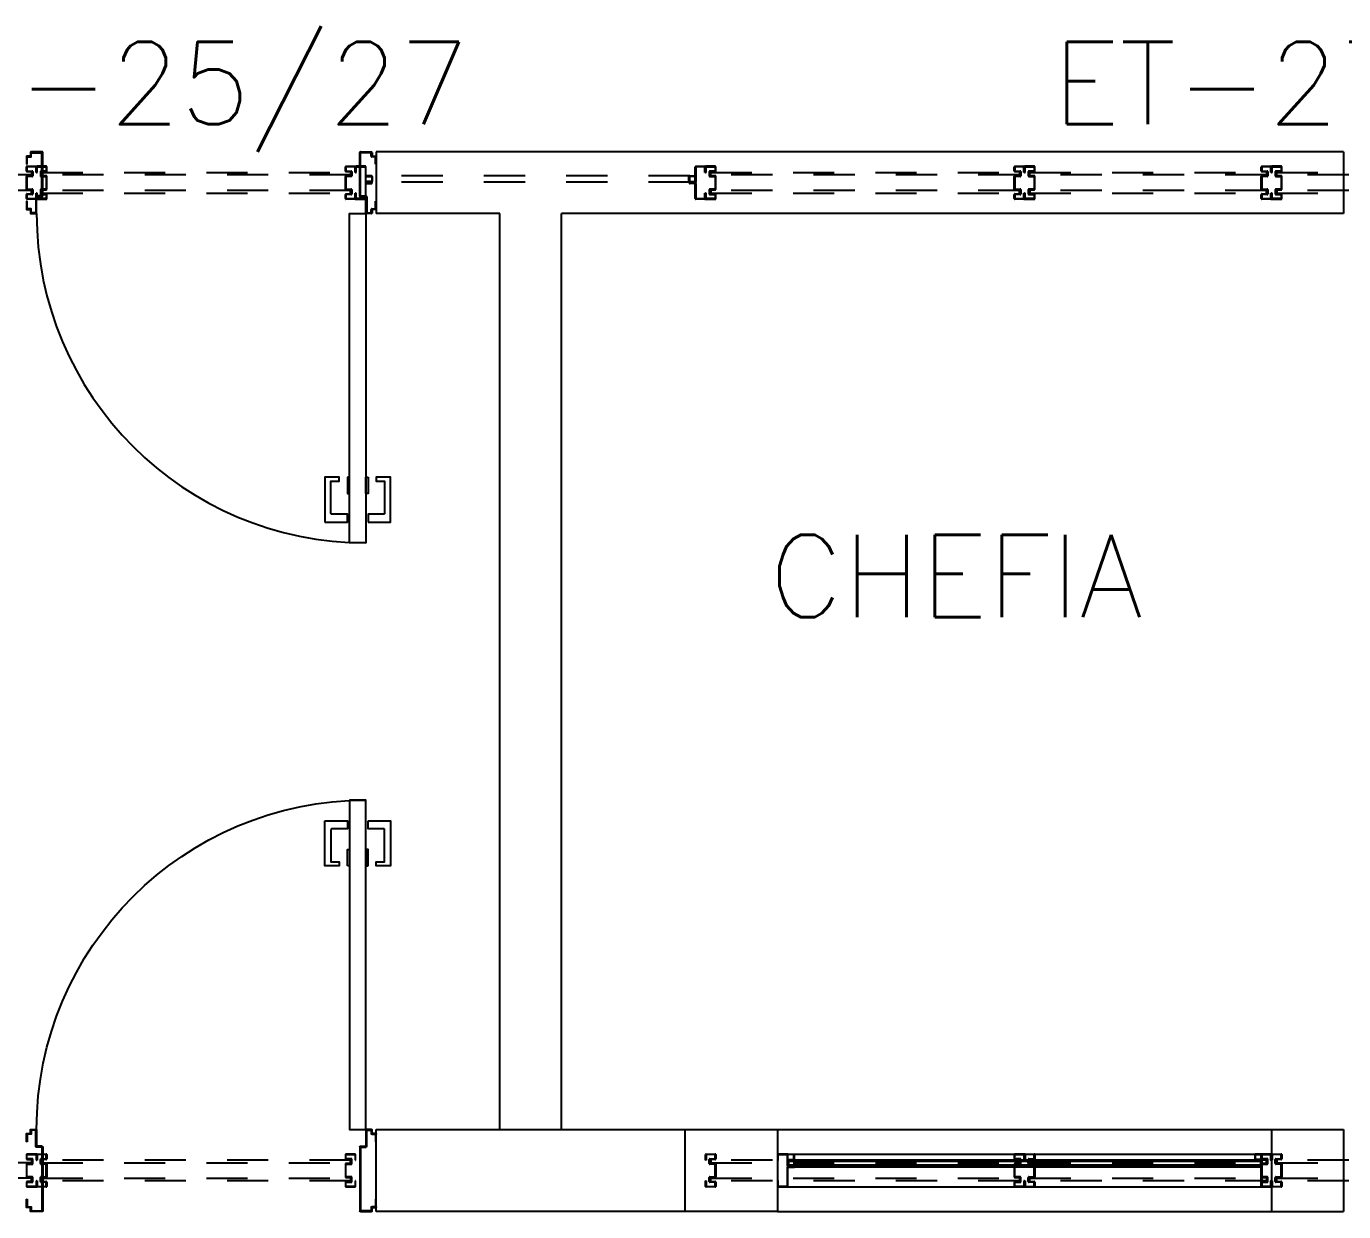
# Model space of a CAD drawing. Header units: millimetres. Extents: x 2686 to 2939, y 1294 to 1441.
# Drawn here: x 2913.071 to 2916.271, y 1356.35 to 1359.23 of the extents above; entities that cross this region are included whole.
import ezdxf

# ---------------------------------------------------------------- set-up
doc = ezdxf.new("R2010")
doc.units = ezdxf.units.MM
doc.linetypes.add('HIDDEN', pattern=[0.375, 0.25, -0.125])
for name, color, linetype in [('AR-ALV', 2, 'Continuous'), ('AR-ESQ', 1, 'Continuous'), ('AR-ESTC', 3, 'Continuous'), ('AR-PEITORIL', 1, 'Continuous'), ('AR-PORTA', 1, 'Continuous'), ('DT-ESQ-BAGUETE-C', 1, 'Continuous'), ('DT-ESQ-BAGUETE-V', 1, 'Continuous'), ('DT-ESQ-CHAPA DOBRADA-V', 1, 'Continuous'), ('DT-ESQ-MARCO-V', 1, 'Continuous'), ('DT-ESQ-PERFIL U-C', 2, 'Continuous'), ('DT-ESQ-PROJ', 1, 'HIDDEN'), ('DT-ESQ-VIDRO-C', 2, 'Continuous'), ('DT-TXTMOD', 1, 'Continuous'), ('ENDEREÇO', 2, 'Continuous'), ('maçaneta', 1, 'Continuous'), ('mov', 1, 'Continuous'), ('PM-PERFIL U-C', 2, 'Continuous'), ('pm1', 2, 'Continuous'), ('TEXTO', 2, 'Continuous')]:
    doc.layers.add(name, color=color, linetype=linetype)
doc.styles.add('S10', font='simplex.shx', dxfattribs={"height": 0.1})
doc.styles.add('UNB-100', font='simplex.shx', dxfattribs={"height": 0.2})
doc.styles.add('UNB1-100', font='simplex.shx', dxfattribs={"height": 0.2})

# ---------------------------------------------------------------- blocks, each defined once
blk = doc.blocks.new('EF142-P')
at = {"layer": 'DT-ESQ-PROJ', "ltscale": 0.1}
for points in [[(0.025, -0.1035), (0.025, -0.1135, -0.414214), (0.0235, -0.115), (0.0015, -0.115, -0.414214), (0, -0.1135), (0, -0.1), (0.0015, -0.1), (0.0015, -0.113, 0.414214), (0.002, -0.1135), (0.023, -0.1135, 0.414214), (0.0235, -0.113), (0.0235, -0.1035), (0.0105, -0.1035, -0.414214), (0.009, -0.102), (0.009, -0.092, -0.414214), (0.0105, -0.0905), (0.0235, -0.0905), (0.0235, -0.0595), (0.0105, -0.0595, -0.414214), (0.009, -0.058), (0.009, -0.048, -0.414214), (0.0105, -0.0465), (0.0235, -0.0465), (0.0235, -0.037, 0.414214), (0.023, -0.0365), (0.002, -0.0365, 0.414214), (0.0015, -0.037), (0.0015, -0.05), (0, -0.05), (0, -0.0365, -0.414214), (0.0015, -0.035), (0.0235, -0.035, -0.414214), (0.025, -0.0365), (0.025, -0.0465, -0.414214), (0.0235, -0.048), (0.0105, -0.048), (0.0105, -0.058), (0.0235, -0.058), (0.0235, -0.058, -0.414214), (0.025, -0.0595), (0.025, -0.0905, -0.414214), (0.0235, -0.092), (0.0235, -0.092), (0.0105, -0.092), (0.0105, -0.102), (0.0235, -0.102, -0.414214)], [(0.75, -0.1035), (0.75, -0.1135, 0.414214), (0.7515, -0.115), (0.7735, -0.115, 0.414214), (0.775, -0.1135), (0.775, -0.1), (0.7735, -0.1), (0.7735, -0.113, -0.414214), (0.773, -0.1135), (0.752, -0.1135, -0.414214), (0.7515, -0.113), (0.7515, -0.1035), (0.7645, -0.1035, 0.414214), (0.766, -0.102), (0.766, -0.092, 0.414214), (0.7645, -0.0905), (0.7515, -0.0905), (0.7515, -0.0595), (0.7645, -0.0595, 0.414214), (0.766, -0.058), (0.766, -0.048, 0.414214), (0.7645, -0.0465), (0.7515, -0.0465), (0.7515, -0.037, -0.414214), (0.752, -0.0365), (0.773, -0.0365, -0.414214), (0.7735, -0.037), (0.7735, -0.05), (0.775, -0.05), (0.775, -0.0365, 0.414214), (0.7735, -0.035), (0.7515, -0.035, 0.414214), (0.75, -0.0365), (0.75, -0.0465, 0.414214), (0.7515, -0.048), (0.7645, -0.048), (0.7645, -0.058), (0.7515, -0.058), (0.7515, -0.058, 0.414214), (0.75, -0.0595), (0.75, -0.0905, 0.414214), (0.7515, -0.092), (0.7515, -0.092), (0.7645, -0.092), (0.7645, -0.102), (0.7515, -0.102, 0.414214)], [(0.8, -0.1035), (0.8, -0.1135, -0.414214), (0.7985, -0.115), (0.7765, -0.115, -0.414214), (0.775, -0.1135), (0.775, -0.1), (0.7765, -0.1), (0.7765, -0.113, 0.414214), (0.777, -0.1135), (0.798, -0.1135, 0.414214), (0.7985, -0.113), (0.7985, -0.1035), (0.7855, -0.1035, -0.414214), (0.784, -0.102), (0.784, -0.092, -0.414214), (0.7855, -0.0905), (0.7985, -0.0905), (0.7985, -0.0595), (0.7855, -0.0595, -0.414214), (0.784, -0.058), (0.784, -0.048, -0.414214), (0.7855, -0.0465), (0.7985, -0.0465), (0.7985, -0.037, 0.414214), (0.798, -0.0365), (0.777, -0.0365, 0.414214), (0.7765, -0.037), (0.7765, -0.05), (0.775, -0.05), (0.775, -0.0365, -0.414214), (0.7765, -0.035), (0.7985, -0.035, -0.414214), (0.8, -0.0365), (0.8, -0.0465, -0.414214), (0.7985, -0.048), (0.7855, -0.048), (0.7855, -0.058), (0.7985, -0.058), (0.7985, -0.058, -0.414214), (0.8, -0.0595), (0.8, -0.0905, -0.414214), (0.7985, -0.092), (0.7985, -0.092), (0.7855, -0.092), (0.7855, -0.102), (0.7985, -0.102, -0.414214)], [(1.35, -0.1035), (1.35, -0.1135, 0.414214), (1.3515, -0.115), (1.3735, -0.115, 0.414214), (1.375, -0.1135), (1.375, -0.1), (1.3735, -0.1), (1.3735, -0.113, -0.414214), (1.373, -0.1135), (1.352, -0.1135, -0.414214), (1.3515, -0.113), (1.3515, -0.1035), (1.3645, -0.1035, 0.414214), (1.366, -0.102), (1.366, -0.092, 0.414214), (1.3645, -0.0905), (1.3515, -0.0905), (1.3515, -0.0595), (1.3645, -0.0595, 0.414214), (1.366, -0.058), (1.366, -0.048, 0.414214), (1.3645, -0.0465), (1.3515, -0.0465), (1.3515, -0.037, -0.414214), (1.352, -0.0365), (1.373, -0.0365, -0.414214), (1.3735, -0.037), (1.3735, -0.05), (1.375, -0.05), (1.375, -0.0365, 0.414214), (1.3735, -0.035), (1.3515, -0.035, 0.414214), (1.35, -0.0365), (1.35, -0.0465, 0.414214), (1.3515, -0.048), (1.3645, -0.048), (1.3645, -0.058), (1.3515, -0.058), (1.3515, -0.058, 0.414214), (1.35, -0.0595), (1.35, -0.0905, 0.414214), (1.3515, -0.092), (1.3515, -0.092), (1.3645, -0.092), (1.3645, -0.102), (1.3515, -0.102, 0.414214)], [(1.4, -0.1035), (1.4, -0.1135, -0.414214), (1.3985, -0.115), (1.3765, -0.115, -0.414214), (1.375, -0.1135), (1.375, -0.1), (1.3765, -0.1), (1.3765, -0.113, 0.414214), (1.377, -0.1135), (1.398, -0.1135, 0.414214), (1.3985, -0.113), (1.3985, -0.1035), (1.3855, -0.1035, -0.414214), (1.384, -0.102), (1.384, -0.092, -0.414214), (1.3855, -0.0905), (1.3985, -0.0905), (1.3985, -0.0595), (1.3855, -0.0595, -0.414214), (1.384, -0.058), (1.384, -0.048, -0.414214), (1.3855, -0.0465), (1.3985, -0.0465), (1.3985, -0.037, 0.414214), (1.398, -0.0365), (1.377, -0.0365, 0.414214), (1.3765, -0.037), (1.3765, -0.05), (1.375, -0.05), (1.375, -0.0365, -0.414214), (1.3765, -0.035), (1.3985, -0.035, -0.414214), (1.4, -0.0365), (1.4, -0.0465, -0.414214), (1.3985, -0.048), (1.3855, -0.048), (1.3855, -0.058), (1.3985, -0.058), (1.3985, -0.058, -0.414214), (1.4, -0.0595), (1.4, -0.0905, -0.414214), (1.3985, -0.092), (1.3985, -0.092), (1.3855, -0.092), (1.3855, -0.102), (1.3985, -0.102, -0.414214)], [(3.75, -0.1035), (3.75, -0.1135, 0.414214), (3.7515, -0.115), (3.7735, -0.115, 0.414214), (3.775, -0.1135), (3.775, -0.1), (3.7735, -0.1), (3.7735, -0.113, -0.414214), (3.773, -0.1135), (3.752, -0.1135, -0.414214), (3.7515, -0.113), (3.7515, -0.1035), (3.7645, -0.1035, 0.414214), (3.766, -0.102), (3.766, -0.092, 0.414214), (3.7645, -0.0905), (3.7515, -0.0905), (3.7515, -0.0595), (3.7645, -0.0595, 0.414214), (3.766, -0.058), (3.766, -0.048, 0.414214), (3.7645, -0.0465), (3.7515, -0.0465), (3.7515, -0.037, -0.414214), (3.752, -0.0365), (3.773, -0.0365, -0.414214), (3.7735, -0.037), (3.7735, -0.05), (3.775, -0.05), (3.775, -0.0365, 0.414214), (3.7735, -0.035), (3.7515, -0.035, 0.414214), (3.75, -0.0365), (3.75, -0.0465, 0.414214), (3.7515, -0.048), (3.7645, -0.048), (3.7645, -0.058), (3.7515, -0.058), (3.7515, -0.058, 0.414214), (3.75, -0.0595), (3.75, -0.0905, 0.414214), (3.7515, -0.092), (3.7515, -0.092), (3.7645, -0.092), (3.7645, -0.102), (3.7515, -0.102, 0.414214)], [(3.8, -0.1035), (3.8, -0.1135, -0.414214), (3.7985, -0.115), (3.7765, -0.115, -0.414214), (3.775, -0.1135), (3.775, -0.1), (3.7765, -0.1), (3.7765, -0.113, 0.414214), (3.777, -0.1135), (3.798, -0.1135, 0.414214), (3.7985, -0.113), (3.7985, -0.1035), (3.7855, -0.1035, -0.414214), (3.784, -0.102), (3.784, -0.092, -0.414214), (3.7855, -0.0905), (3.7985, -0.0905), (3.7985, -0.0595), (3.7855, -0.0595, -0.414214), (3.784, -0.058), (3.784, -0.048, -0.414214), (3.7855, -0.0465), (3.7985, -0.0465), (3.7985, -0.037, 0.414214), (3.798, -0.0365), (3.777, -0.0365, 0.414214), (3.7765, -0.037), (3.7765, -0.05), (3.775, -0.05), (3.775, -0.0365, -0.414214), (3.7765, -0.035), (3.7985, -0.035, -0.414214), (3.8, -0.0365), (3.8, -0.0465, -0.414214), (3.7985, -0.048), (3.7855, -0.048), (3.7855, -0.058), (3.7985, -0.058), (3.7985, -0.058, -0.414214), (3.8, -0.0595), (3.8, -0.0905, -0.414214), (3.7985, -0.092), (3.7985, -0.092), (3.7855, -0.092), (3.7855, -0.102), (3.7985, -0.102, -0.414214)], [(4.35, -0.1035), (4.35, -0.1135, 0.414214), (4.3515, -0.115), (4.3735, -0.115, 0.414214), (4.375, -0.1135), (4.375, -0.1), (4.3735, -0.1), (4.3735, -0.113, -0.414214), (4.373, -0.1135), (4.352, -0.1135, -0.414214), (4.3515, -0.113), (4.3515, -0.1035), (4.3645, -0.1035, 0.414214), (4.366, -0.102), (4.366, -0.092, 0.414214), (4.3645, -0.0905), (4.3515, -0.0905), (4.3515, -0.0595), (4.3645, -0.0595, 0.414214), (4.366, -0.058), (4.366, -0.048, 0.414214), (4.3645, -0.0465), (4.3515, -0.0465), (4.3515, -0.037, -0.414214), (4.352, -0.0365), (4.373, -0.0365, -0.414214), (4.3735, -0.037), (4.3735, -0.05), (4.375, -0.05), (4.375, -0.0365, 0.414214), (4.3735, -0.035), (4.3515, -0.035, 0.414214), (4.35, -0.0365), (4.35, -0.0465, 0.414214), (4.3515, -0.048), (4.3645, -0.048), (4.3645, -0.058), (4.3515, -0.058), (4.3515, -0.058, 0.414214), (4.35, -0.0595), (4.35, -0.0905, 0.414214), (4.3515, -0.092), (4.3515, -0.092), (4.3645, -0.092), (4.3645, -0.102), (4.3515, -0.102, 0.414214)], [(4.4, -0.1035), (4.4, -0.1135, -0.414214), (4.3985, -0.115), (4.3765, -0.115, -0.414214), (4.375, -0.1135), (4.375, -0.1), (4.3765, -0.1), (4.3765, -0.113, 0.414214), (4.377, -0.1135), (4.398, -0.1135, 0.414214), (4.3985, -0.113), (4.3985, -0.1035), (4.3855, -0.1035, -0.414214), (4.384, -0.102), (4.384, -0.092, -0.414214), (4.3855, -0.0905), (4.3985, -0.0905), (4.3985, -0.0595), (4.3855, -0.0595, -0.414214), (4.384, -0.058), (4.384, -0.048, -0.414214), (4.3855, -0.0465), (4.3985, -0.0465), (4.3985, -0.037, 0.414214), (4.398, -0.0365), (4.377, -0.0365, 0.414214), (4.3765, -0.037), (4.3765, -0.05), (4.375, -0.05), (4.375, -0.0365, -0.414214), (4.3765, -0.035), (4.3985, -0.035, -0.414214), (4.4, -0.0365), (4.4, -0.0465, -0.414214), (4.3985, -0.048), (4.3855, -0.048), (4.3855, -0.058), (4.3985, -0.058), (4.3985, -0.058, -0.414214), (4.4, -0.0595), (4.4, -0.0905, -0.414214), (4.3985, -0.092), (4.3985, -0.092), (4.3855, -0.092), (4.3855, -0.102), (4.3985, -0.102, -0.414214)], [(5.125, -0.1035), (5.125, -0.1135, 0.414214), (5.1265, -0.115), (5.1485, -0.115, 0.414214), (5.15, -0.1135), (5.15, -0.1), (5.1485, -0.1), (5.1485, -0.113, -0.414214), (5.148, -0.1135), (5.127, -0.1135, -0.414214), (5.1265, -0.113), (5.1265, -0.1035), (5.1395, -0.1035, 0.414214), (5.141, -0.102), (5.141, -0.092, 0.414214), (5.1395, -0.0905), (5.1265, -0.0905), (5.1265, -0.0595), (5.1395, -0.0595, 0.414214), (5.141, -0.058), (5.141, -0.048, 0.414214), (5.1395, -0.0465), (5.1265, -0.0465), (5.1265, -0.037, -0.414214), (5.127, -0.0365), (5.148, -0.0365, -0.414214), (5.1485, -0.037), (5.1485, -0.05), (5.15, -0.05), (5.15, -0.0365, 0.414214), (5.1485, -0.035), (5.1265, -0.035, 0.414214), (5.125, -0.0365), (5.125, -0.0465, 0.414214), (5.1265, -0.048), (5.1395, -0.048), (5.1395, -0.058), (5.1265, -0.058), (5.1265, -0.058, 0.414214), (5.125, -0.0595), (5.125, -0.0905, 0.414214), (5.1265, -0.092), (5.1265, -0.092), (5.1395, -0.092), (5.1395, -0.102), (5.1265, -0.102, 0.414214)]]:
    blk.add_lwpolyline(points, format="xyb", close=True, dxfattribs=at)
for points in [[(0.7625, -0.056), (0.7625, -0.05), (0.0125, -0.05), (0.0125, -0.056)], [(1.3625, -0.056), (1.3625, -0.05), (0.7875, -0.05), (0.7875, -0.056)], [(1.9625, -0.056), (1.9625, -0.05), (1.3875, -0.05), (1.3875, -0.056)], [(3.7625, -0.056), (3.7625, -0.05), (3.1875, -0.05), (3.1875, -0.056)], [(4.3625, -0.056), (4.3625, -0.05), (3.7875, -0.05), (3.7875, -0.056)], [(5.1375, -0.056), (5.1375, -0.05), (4.3875, -0.05), (4.3875, -0.056)], [(0.7625, -0.094), (0.7625, -0.1), (0.0125, -0.1), (0.0125, -0.094)], [(1.3625, -0.094), (1.3625, -0.1), (0.7875, -0.1), (0.7875, -0.094)], [(1.9625, -0.094), (1.9625, -0.1), (1.3875, -0.1), (1.3875, -0.094)], [(3.7625, -0.094), (3.7625, -0.1), (3.1875, -0.1), (3.1875, -0.094)], [(4.3625, -0.094), (4.3625, -0.1), (3.7875, -0.1), (3.7875, -0.094)], [(5.1375, -0.094), (5.1375, -0.1), (4.3875, -0.1), (4.3875, -0.094)]]:
    blk.add_lwpolyline(points, close=True, dxfattribs=at)
blk = doc.blocks.new('EF141-P')
at = {"layer": 'DT-ESQ-PROJ', "ltscale": 0.1}
for points in [[(0.025, -0.1035), (0.025, -0.1135, -0.414214), (0.0235, -0.115), (0.0015, -0.115, -0.414214), (0, -0.1135), (0, -0.1), (0.0015, -0.1), (0.0015, -0.113, 0.414214), (0.002, -0.1135), (0.023, -0.1135, 0.414214), (0.0235, -0.113), (0.0235, -0.1035), (0.0105, -0.1035, -0.414214), (0.009, -0.102), (0.009, -0.092, -0.414214), (0.0105, -0.0905), (0.0235, -0.0905), (0.0235, -0.0595), (0.0105, -0.0595, -0.414214), (0.009, -0.058), (0.009, -0.048, -0.414214), (0.0105, -0.0465), (0.0235, -0.0465), (0.0235, -0.037, 0.414214), (0.023, -0.0365), (0.002, -0.0365, 0.414214), (0.0015, -0.037), (0.0015, -0.05), (0, -0.05), (0, -0.0365, -0.414214), (0.0015, -0.035), (0.0235, -0.035, -0.414214), (0.025, -0.0365), (0.025, -0.0465, -0.414214), (0.0235, -0.048), (0.0105, -0.048), (0.0105, -0.058), (0.0235, -0.058), (0.0235, -0.058, -0.414214), (0.025, -0.0595), (0.025, -0.0905, -0.414214), (0.0235, -0.092), (0.0235, -0.092), (0.0105, -0.092), (0.0105, -0.102), (0.0235, -0.102, -0.414214)], [(0.75, -0.1035), (0.75, -0.1135, 0.414214), (0.7515, -0.115), (0.7735, -0.115, 0.414214), (0.775, -0.1135), (0.775, -0.1), (0.7735, -0.1), (0.7735, -0.113, -0.414214), (0.773, -0.1135), (0.752, -0.1135, -0.414214), (0.7515, -0.113), (0.7515, -0.1035), (0.7645, -0.1035, 0.414214), (0.766, -0.102), (0.766, -0.092, 0.414214), (0.7645, -0.0905), (0.7515, -0.0905), (0.7515, -0.0595), (0.7645, -0.0595, 0.414214), (0.766, -0.058), (0.766, -0.048, 0.414214), (0.7645, -0.0465), (0.7515, -0.0465), (0.7515, -0.037, -0.414214), (0.752, -0.0365), (0.773, -0.0365, -0.414214), (0.7735, -0.037), (0.7735, -0.05), (0.775, -0.05), (0.775, -0.0365, 0.414214), (0.7735, -0.035), (0.7515, -0.035, 0.414214), (0.75, -0.0365), (0.75, -0.0465, 0.414214), (0.7515, -0.048), (0.7645, -0.048), (0.7645, -0.058), (0.7515, -0.058), (0.7515, -0.058, 0.414214), (0.75, -0.0595), (0.75, -0.0905, 0.414214), (0.7515, -0.092), (0.7515, -0.092), (0.7645, -0.092), (0.7645, -0.102), (0.7515, -0.102, 0.414214)], [(0.8, -0.1035), (0.8, -0.1135, -0.414214), (0.7985, -0.115), (0.7765, -0.115, -0.414214), (0.775, -0.1135), (0.775, -0.1), (0.7765, -0.1), (0.7765, -0.113, 0.414214), (0.777, -0.1135), (0.798, -0.1135, 0.414214), (0.7985, -0.113), (0.7985, -0.1035), (0.7855, -0.1035, -0.414214), (0.784, -0.102), (0.784, -0.092, -0.414214), (0.7855, -0.0905), (0.7985, -0.0905), (0.7985, -0.0595), (0.7855, -0.0595, -0.414214), (0.784, -0.058), (0.784, -0.048, -0.414214), (0.7855, -0.0465), (0.7985, -0.0465), (0.7985, -0.037, 0.414214), (0.798, -0.0365), (0.777, -0.0365, 0.414214), (0.7765, -0.037), (0.7765, -0.05), (0.775, -0.05), (0.775, -0.0365, -0.414214), (0.7765, -0.035), (0.7985, -0.035, -0.414214), (0.8, -0.0365), (0.8, -0.0465, -0.414214), (0.7985, -0.048), (0.7855, -0.048), (0.7855, -0.058), (0.7985, -0.058), (0.7985, -0.058, -0.414214), (0.8, -0.0595), (0.8, -0.0905, -0.414214), (0.7985, -0.092), (0.7985, -0.092), (0.7855, -0.092), (0.7855, -0.102), (0.7985, -0.102, -0.414214)], [(1.35, -0.1035), (1.35, -0.1135, 0.414214), (1.3515, -0.115), (1.3735, -0.115, 0.414214), (1.375, -0.1135), (1.375, -0.1), (1.3735, -0.1), (1.3735, -0.113, -0.414214), (1.373, -0.1135), (1.352, -0.1135, -0.414214), (1.3515, -0.113), (1.3515, -0.1035), (1.3645, -0.1035, 0.414214), (1.366, -0.102), (1.366, -0.092, 0.414214), (1.3645, -0.0905), (1.3515, -0.0905), (1.3515, -0.0595), (1.3645, -0.0595, 0.414214), (1.366, -0.058), (1.366, -0.048, 0.414214), (1.3645, -0.0465), (1.3515, -0.0465), (1.3515, -0.037, -0.414214), (1.352, -0.0365), (1.373, -0.0365, -0.414214), (1.3735, -0.037), (1.3735, -0.05), (1.375, -0.05), (1.375, -0.0365, 0.414214), (1.3735, -0.035), (1.3515, -0.035, 0.414214), (1.35, -0.0365), (1.35, -0.0465, 0.414214), (1.3515, -0.048), (1.3645, -0.048), (1.3645, -0.058), (1.3515, -0.058), (1.3515, -0.058, 0.414214), (1.35, -0.0595), (1.35, -0.0905, 0.414214), (1.3515, -0.092), (1.3515, -0.092), (1.3645, -0.092), (1.3645, -0.102), (1.3515, -0.102, 0.414214)], [(1.4, -0.1035), (1.4, -0.1135, -0.414214), (1.3985, -0.115), (1.3765, -0.115, -0.414214), (1.375, -0.1135), (1.375, -0.1), (1.3765, -0.1), (1.3765, -0.113, 0.414214), (1.377, -0.1135), (1.398, -0.1135, 0.414214), (1.3985, -0.113), (1.3985, -0.1035), (1.3855, -0.1035, -0.414214), (1.384, -0.102), (1.384, -0.092, -0.414214), (1.3855, -0.0905), (1.3985, -0.0905), (1.3985, -0.0595), (1.3855, -0.0595, -0.414214), (1.384, -0.058), (1.384, -0.048, -0.414214), (1.3855, -0.0465), (1.3985, -0.0465), (1.3985, -0.037, 0.414214), (1.398, -0.0365), (1.377, -0.0365, 0.414214), (1.3765, -0.037), (1.3765, -0.05), (1.375, -0.05), (1.375, -0.0365, -0.414214), (1.3765, -0.035), (1.3985, -0.035, -0.414214), (1.4, -0.0365), (1.4, -0.0465, -0.414214), (1.3985, -0.048), (1.3855, -0.048), (1.3855, -0.058), (1.3985, -0.058), (1.3985, -0.058, -0.414214), (1.4, -0.0595), (1.4, -0.0905, -0.414214), (1.3985, -0.092), (1.3985, -0.092), (1.3855, -0.092), (1.3855, -0.102), (1.3985, -0.102, -0.414214)], [(1.95, -0.1035), (1.95, -0.1135, 0.414214), (1.9515, -0.115), (1.9735, -0.115, 0.414214), (1.975, -0.1135), (1.975, -0.1), (1.9735, -0.1), (1.9735, -0.113, -0.414214), (1.973, -0.1135), (1.952, -0.1135, -0.414214), (1.9515, -0.113), (1.9515, -0.1035), (1.9645, -0.1035, 0.414214), (1.966, -0.102), (1.966, -0.092, 0.414214), (1.9645, -0.0905), (1.9515, -0.0905), (1.9515, -0.0595), (1.9645, -0.0595, 0.414214), (1.966, -0.058), (1.966, -0.048, 0.414214), (1.9645, -0.0465), (1.9515, -0.0465), (1.9515, -0.037, -0.414214), (1.952, -0.0365), (1.973, -0.0365, -0.414214), (1.9735, -0.037), (1.9735, -0.05), (1.975, -0.05), (1.975, -0.0365, 0.414214), (1.9735, -0.035), (1.9515, -0.035, 0.414214), (1.95, -0.0365), (1.95, -0.0465, 0.414214), (1.9515, -0.048), (1.9645, -0.048), (1.9645, -0.058), (1.9515, -0.058), (1.9515, -0.058, 0.414214), (1.95, -0.0595), (1.95, -0.0905, 0.414214), (1.9515, -0.092), (1.9515, -0.092), (1.9645, -0.092), (1.9645, -0.102), (1.9515, -0.102, 0.414214)], [(2, -0.1035), (2, -0.1135, -0.414214), (1.9985, -0.115), (1.9765, -0.115, -0.414214), (1.975, -0.1135), (1.975, -0.1), (1.9765, -0.1), (1.9765, -0.113, 0.414214), (1.977, -0.1135), (1.998, -0.1135, 0.414214), (1.9985, -0.113), (1.9985, -0.1035), (1.9855, -0.1035, -0.414214), (1.984, -0.102), (1.984, -0.092, -0.414214), (1.9855, -0.0905), (1.9985, -0.0905), (1.9985, -0.0595), (1.9855, -0.0595, -0.414214), (1.984, -0.058), (1.984, -0.048, -0.414214), (1.9855, -0.0465), (1.9985, -0.0465), (1.9985, -0.037, 0.414214), (1.998, -0.0365), (1.977, -0.0365, 0.414214), (1.9765, -0.037), (1.9765, -0.05), (1.975, -0.05), (1.975, -0.0365, -0.414214), (1.9765, -0.035), (1.9985, -0.035, -0.414214), (2, -0.0365), (2, -0.0465, -0.414214), (1.9985, -0.048), (1.9855, -0.048), (1.9855, -0.058), (1.9985, -0.058), (1.9985, -0.058, -0.414214), (2, -0.0595), (2, -0.0905, -0.414214), (1.9985, -0.092), (1.9985, -0.092), (1.9855, -0.092), (1.9855, -0.102), (1.9985, -0.102, -0.414214)], [(2.55, -0.1035), (2.55, -0.1135, 0.414214), (2.5515, -0.115), (2.5735, -0.115, 0.414214), (2.575, -0.1135), (2.575, -0.1), (2.5735, -0.1), (2.5735, -0.113, -0.414214), (2.573, -0.1135), (2.552, -0.1135, -0.414214), (2.5515, -0.113), (2.5515, -0.1035), (2.5645, -0.1035, 0.414214), (2.566, -0.102), (2.566, -0.092, 0.414214), (2.5645, -0.0905), (2.5515, -0.0905), (2.5515, -0.0595), (2.5645, -0.0595, 0.414214), (2.566, -0.058), (2.566, -0.048, 0.414214), (2.5645, -0.0465), (2.5515, -0.0465), (2.5515, -0.037, -0.414214), (2.552, -0.0365), (2.573, -0.0365, -0.414214), (2.5735, -0.037), (2.5735, -0.05), (2.575, -0.05), (2.575, -0.0365, 0.414214), (2.5735, -0.035), (2.5515, -0.035, 0.414214), (2.55, -0.0365), (2.55, -0.0465, 0.414214), (2.5515, -0.048), (2.5645, -0.048), (2.5645, -0.058), (2.5515, -0.058), (2.5515, -0.058, 0.414214), (2.55, -0.0595), (2.55, -0.0905, 0.414214), (2.5515, -0.092), (2.5515, -0.092), (2.5645, -0.092), (2.5645, -0.102), (2.5515, -0.102, 0.414214)], [(2.6, -0.1035), (2.6, -0.1135, -0.414214), (2.5985, -0.115), (2.5765, -0.115, -0.414214), (2.575, -0.1135), (2.575, -0.1), (2.5765, -0.1), (2.5765, -0.113, 0.414214), (2.577, -0.1135), (2.598, -0.1135, 0.414214), (2.5985, -0.113), (2.5985, -0.1035), (2.5855, -0.1035, -0.414214), (2.584, -0.102), (2.584, -0.092, -0.414214), (2.5855, -0.0905), (2.5985, -0.0905), (2.5985, -0.0595), (2.5855, -0.0595, -0.414214), (2.584, -0.058), (2.584, -0.048, -0.414214), (2.5855, -0.0465), (2.5985, -0.0465), (2.5985, -0.037, 0.414214), (2.598, -0.0365), (2.577, -0.0365, 0.414214), (2.5765, -0.037), (2.5765, -0.05), (2.575, -0.05), (2.575, -0.0365, -0.414214), (2.5765, -0.035), (2.5985, -0.035, -0.414214), (2.6, -0.0365), (2.6, -0.0465, -0.414214), (2.5985, -0.048), (2.5855, -0.048), (2.5855, -0.058), (2.5985, -0.058), (2.5985, -0.058, -0.414214), (2.6, -0.0595), (2.6, -0.0905, -0.414214), (2.5985, -0.092), (2.5985, -0.092), (2.5855, -0.092), (2.5855, -0.102), (2.5985, -0.102, -0.414214)], [(3.15, -0.1035), (3.15, -0.1135, 0.414214), (3.1515, -0.115), (3.1735, -0.115, 0.414214), (3.175, -0.1135), (3.175, -0.1), (3.1735, -0.1), (3.1735, -0.113, -0.414214), (3.173, -0.1135), (3.152, -0.1135, -0.414214), (3.1515, -0.113), (3.1515, -0.1035), (3.1645, -0.1035, 0.414214), (3.166, -0.102), (3.166, -0.092, 0.414214), (3.1645, -0.0905), (3.1515, -0.0905), (3.1515, -0.0595), (3.1645, -0.0595, 0.414214), (3.166, -0.058), (3.166, -0.048, 0.414214), (3.1645, -0.0465), (3.1515, -0.0465), (3.1515, -0.037, -0.414214), (3.152, -0.0365), (3.173, -0.0365, -0.414214), (3.1735, -0.037), (3.1735, -0.05), (3.175, -0.05), (3.175, -0.0365, 0.414214), (3.1735, -0.035), (3.1515, -0.035, 0.414214), (3.15, -0.0365), (3.15, -0.0465, 0.414214), (3.1515, -0.048), (3.1645, -0.048), (3.1645, -0.058), (3.1515, -0.058), (3.1515, -0.058, 0.414214), (3.15, -0.0595), (3.15, -0.0905, 0.414214), (3.1515, -0.092), (3.1515, -0.092), (3.1645, -0.092), (3.1645, -0.102), (3.1515, -0.102, 0.414214)]]:
    blk.add_lwpolyline(points, format="xyb", close=True, dxfattribs=at)
for points in [[(0.7625, -0.056), (0.7625, -0.05), (0.0125, -0.05), (0.0125, -0.056)], [(1.3625, -0.056), (1.3625, -0.05), (0.7875, -0.05), (0.7875, -0.056)], [(1.9625, -0.056), (1.9625, -0.05), (1.3875, -0.05), (1.3875, -0.056)], [(2.5625, -0.056), (2.5625, -0.05), (1.9875, -0.05), (1.9875, -0.056)], [(3.1625, -0.056), (3.1625, -0.05), (2.5875, -0.05), (2.5875, -0.056)], [(0.7625, -0.094), (0.7625, -0.1), (0.0125, -0.1), (0.0125, -0.094)], [(1.3625, -0.094), (1.3625, -0.1), (0.7875, -0.1), (0.7875, -0.094)], [(1.9625, -0.094), (1.9625, -0.1), (1.3875, -0.1), (1.3875, -0.094)], [(2.5625, -0.094), (2.5625, -0.1), (1.9875, -0.1), (1.9875, -0.094)], [(3.1625, -0.094), (3.1625, -0.1), (2.5875, -0.1), (2.5875, -0.094)]]:
    blk.add_lwpolyline(points, close=True, dxfattribs=at)
at = {"layer": 'DT-TXTMOD', "ltscale": 0.1, "style": 'S10', "flags": 3}
for tag, p in [('M19A', (0.0235, -0.255)), ('M21A', (0.827, -0.255)), ('M23A', (1.6306, -0.255)), ('M26A', (2.4341, -0.255))]:
    blk.add_attdef(tag, p, '', height=0.1, dxfattribs=at)
blk = doc.blocks.new('EF02A-P')
at = {"layer": 'DT-ESQ-PROJ', "ltscale": 0.1}
for p, q in [((0.0385, 0.0735), (0.8115, 0.0735)), ((0.0385, 0.0585), (0.8115, 0.0585))]:
    blk.add_line(p, q, dxfattribs=at)
for points in [[(0.025, 0.0984), (0.025, 0.0765), (0.0385, 0.0765, -1), (0.0385, 0.0735), (0.025, 0.0735), (0.025, 0.0365, -0.414214), (0.0235, 0.035), (0.0015, 0.035, -0.414214), (0, 0.0365), (0, 0.05), (0.0015, 0.05), (0.0015, 0.0365), (0.0235, 0.0365), (0.0235, 0.0735, -0.414214), (0.025, 0.075, -0.414214), (0.0235, 0.0765), (0.0235, 0.0984), (0.0235, 0.1135), (0.0015, 0.1135), (0.0015, 0.1), (0, 0.1), (0, 0.1135, -0.414214), (0.0015, 0.115), (0.0235, 0.115, -0.414214), (0.025, 0.1135)], [(0.825, 0.0984), (0.825, 0.0765), (0.8115, 0.0765, 1), (0.8115, 0.0735), (0.825, 0.0735), (0.825, 0.0365, 0.414214), (0.8265, 0.035), (0.8485, 0.035, 0.414214), (0.85, 0.0365), (0.85, 0.05), (0.8485, 0.05), (0.8485, 0.0365), (0.8265, 0.0365), (0.8265, 0.0735, 0.414214), (0.825, 0.075, 0.414214), (0.8265, 0.0765), (0.8265, 0.0984), (0.8265, 0.1135), (0.8485, 0.1135), (0.8485, 0.1), (0.85, 0.1), (0.85, 0.1135, 0.414214), (0.8485, 0.115), (0.8265, 0.115, 0.414214), (0.825, 0.1135)], [(0.039, 0.0585), (0.0255, 0.0585), (0.0255, 0.06), (0.039, 0.06), (0.039, 0.072), (0.0255, 0.072), (0.0255, 0.0735), (0.039, 0.0735, -0.414214), (0.0405, 0.072), (0.0405, 0.06, -0.414214)], [(0.811, 0.0585), (0.8245, 0.0585), (0.8245, 0.06), (0.811, 0.06), (0.811, 0.072), (0.8245, 0.072), (0.8245, 0.0735), (0.811, 0.0735, 0.414214), (0.8095, 0.072), (0.8095, 0.06, 0.414214)]]:
    blk.add_lwpolyline(points, format="xyb", close=True, dxfattribs=at)
for points in [[(0.025, 0.075), (0.0385, 0.075)], [(0.8115, 0.075), (0.825, 0.075)]]:
    blk.add_lwpolyline(points, dxfattribs=at)
at = {"layer": 'DT-TXTMOD', "ltscale": 0.1, "style": 'S10', "flags": 3}
blk.add_attdef('EF02A', (0.025, -0.105), '', height=0.1, dxfattribs=at)
blk = doc.blocks.new('EF135A-P')
at = {"layer": 'DT-ESQ-PROJ', "ltscale": 0.1}
for points in [[(0.025, -0.1035), (0.025, -0.1135, -0.414214), (0.0235, -0.115), (0.0015, -0.115, -0.414214), (0, -0.1135), (0, -0.1), (0.0015, -0.1), (0.0015, -0.113, 0.414214), (0.002, -0.1135), (0.023, -0.1135, 0.414214), (0.0235, -0.113), (0.0235, -0.1035), (0.0105, -0.1035, -0.414214), (0.009, -0.102), (0.009, -0.092, -0.414214), (0.0105, -0.0905), (0.0235, -0.0905), (0.0235, -0.0595), (0.0105, -0.0595, -0.414214), (0.009, -0.058), (0.009, -0.048, -0.414214), (0.0105, -0.0465), (0.0235, -0.0465), (0.0235, -0.037, 0.414214), (0.023, -0.0365), (0.002, -0.0365, 0.414214), (0.0015, -0.037), (0.0015, -0.05), (0, -0.05), (0, -0.0365, -0.414214), (0.0015, -0.035), (0.0235, -0.035, -0.414214), (0.025, -0.0365), (0.025, -0.0465, -0.414214), (0.0235, -0.048), (0.0105, -0.048), (0.0105, -0.058), (0.0235, -0.058), (0.0235, -0.058, -0.414214), (0.025, -0.0595), (0.025, -0.0905, -0.414214), (0.0235, -0.092), (0.0235, -0.092), (0.0105, -0.092), (0.0105, -0.102), (0.0235, -0.102, -0.414214)], [(0.575, -0.1035), (0.575, -0.1135, 0.414214), (0.5765, -0.115), (0.5985, -0.115, 0.414214), (0.6, -0.1135), (0.6, -0.1), (0.5985, -0.1), (0.5985, -0.113, -0.414214), (0.598, -0.1135), (0.577, -0.1135, -0.414214), (0.5765, -0.113), (0.5765, -0.1035), (0.5895, -0.1035, 0.414214), (0.591, -0.102), (0.591, -0.092, 0.414214), (0.5895, -0.0905), (0.5765, -0.0905), (0.5765, -0.0595), (0.5895, -0.0595, 0.414214), (0.591, -0.058), (0.591, -0.048, 0.414214), (0.5895, -0.0465), (0.5765, -0.0465), (0.5765, -0.037, -0.414214), (0.577, -0.0365), (0.598, -0.0365, -0.414214), (0.5985, -0.037), (0.5985, -0.05), (0.6, -0.05), (0.6, -0.0365, 0.414214), (0.5985, -0.035), (0.5765, -0.035, 0.414214), (0.575, -0.0365), (0.575, -0.0465, 0.414214), (0.5765, -0.048), (0.5895, -0.048), (0.5895, -0.058), (0.5765, -0.058), (0.5765, -0.058, 0.414214), (0.575, -0.0595), (0.575, -0.0905, 0.414214), (0.5765, -0.092), (0.5765, -0.092), (0.5895, -0.092), (0.5895, -0.102), (0.5765, -0.102, 0.414214)], [(0.625, -0.1035), (0.625, -0.1135, -0.414214), (0.6235, -0.115), (0.6015, -0.115, -0.414214), (0.6, -0.1135), (0.6, -0.1), (0.6015, -0.1), (0.6015, -0.113, 0.414214), (0.602, -0.1135), (0.623, -0.1135, 0.414214), (0.6235, -0.113), (0.6235, -0.1035), (0.6105, -0.1035, -0.414214), (0.609, -0.102), (0.609, -0.092, -0.414214), (0.6105, -0.0905), (0.6235, -0.0905), (0.6235, -0.0595), (0.6105, -0.0595, -0.414214), (0.609, -0.058), (0.609, -0.048, -0.414214), (0.6105, -0.0465), (0.6235, -0.0465), (0.6235, -0.037, 0.414214), (0.623, -0.0365), (0.602, -0.0365, 0.414214), (0.6015, -0.037), (0.6015, -0.05), (0.6, -0.05), (0.6, -0.0365, -0.414214), (0.6015, -0.035), (0.6235, -0.035, -0.414214), (0.625, -0.0365), (0.625, -0.0465, -0.414214), (0.6235, -0.048), (0.6105, -0.048), (0.6105, -0.058), (0.6235, -0.058), (0.6235, -0.058, -0.414214), (0.625, -0.0595), (0.625, -0.0905, -0.414214), (0.6235, -0.092), (0.6235, -0.092), (0.6105, -0.092), (0.6105, -0.102), (0.6235, -0.102, -0.414214)], [(1.175, -0.1035), (1.175, -0.1135, 0.414214), (1.1765, -0.115), (1.1985, -0.115, 0.414214), (1.2, -0.1135), (1.2, -0.1), (1.1985, -0.1), (1.1985, -0.113, -0.414214), (1.198, -0.1135), (1.177, -0.1135, -0.414214), (1.1765, -0.113), (1.1765, -0.1035), (1.1895, -0.1035, 0.414214), (1.191, -0.102), (1.191, -0.092, 0.414214), (1.1895, -0.0905), (1.1765, -0.0905), (1.1765, -0.0595), (1.1895, -0.0595, 0.414214), (1.191, -0.058), (1.191, -0.048, 0.414214), (1.1895, -0.0465), (1.1765, -0.0465), (1.1765, -0.037, -0.414214), (1.177, -0.0365), (1.198, -0.0365, -0.414214), (1.1985, -0.037), (1.1985, -0.05), (1.2, -0.05), (1.2, -0.0365, 0.414214), (1.1985, -0.035), (1.1765, -0.035, 0.414214), (1.175, -0.0365), (1.175, -0.0465, 0.414214), (1.1765, -0.048), (1.1895, -0.048), (1.1895, -0.058), (1.1765, -0.058), (1.1765, -0.058, 0.414214), (1.175, -0.0595), (1.175, -0.0905, 0.414214), (1.1765, -0.092), (1.1765, -0.092), (1.1895, -0.092), (1.1895, -0.102), (1.1765, -0.102, 0.414214)], [(1.225, -0.1035), (1.225, -0.1135, -0.414214), (1.2235, -0.115), (1.2015, -0.115, -0.414214), (1.2, -0.1135), (1.2, -0.1), (1.2015, -0.1), (1.2015, -0.113, 0.414214), (1.202, -0.1135), (1.223, -0.1135, 0.414214), (1.2235, -0.113), (1.2235, -0.1035), (1.2105, -0.1035, -0.414214), (1.209, -0.102), (1.209, -0.092, -0.414214), (1.2105, -0.0905), (1.2235, -0.0905), (1.2235, -0.0595), (1.2105, -0.0595, -0.414214), (1.209, -0.058), (1.209, -0.048, -0.414214), (1.2105, -0.0465), (1.2235, -0.0465), (1.2235, -0.037, 0.414214), (1.223, -0.0365), (1.202, -0.0365, 0.414214), (1.2015, -0.037), (1.2015, -0.05), (1.2, -0.05), (1.2, -0.0365, -0.414214), (1.2015, -0.035), (1.2235, -0.035, -0.414214), (1.225, -0.0365), (1.225, -0.0465, -0.414214), (1.2235, -0.048), (1.2105, -0.048), (1.2105, -0.058), (1.2235, -0.058), (1.2235, -0.058, -0.414214), (1.225, -0.0595), (1.225, -0.0905, -0.414214), (1.2235, -0.092), (1.2235, -0.092), (1.2105, -0.092), (1.2105, -0.102), (1.2235, -0.102, -0.414214)], [(1.775, -0.1035), (1.775, -0.1135, 0.414214), (1.7765, -0.115), (1.7985, -0.115, 0.414214), (1.8, -0.1135), (1.8, -0.1), (1.7985, -0.1), (1.7985, -0.113, -0.414214), (1.798, -0.1135), (1.777, -0.1135, -0.414214), (1.7765, -0.113), (1.7765, -0.1035), (1.7895, -0.1035, 0.414214), (1.791, -0.102), (1.791, -0.092, 0.414214), (1.7895, -0.0905), (1.7765, -0.0905), (1.7765, -0.0595), (1.7895, -0.0595, 0.414214), (1.791, -0.058), (1.791, -0.048, 0.414214), (1.7895, -0.0465), (1.7765, -0.0465), (1.7765, -0.037, -0.414214), (1.777, -0.0365), (1.798, -0.0365, -0.414214), (1.7985, -0.037), (1.7985, -0.05), (1.8, -0.05), (1.8, -0.0365, 0.414214), (1.7985, -0.035), (1.7765, -0.035, 0.414214), (1.775, -0.0365), (1.775, -0.0465, 0.414214), (1.7765, -0.048), (1.7895, -0.048), (1.7895, -0.058), (1.7765, -0.058), (1.7765, -0.058, 0.414214), (1.775, -0.0595), (1.775, -0.0905, 0.414214), (1.7765, -0.092), (1.7765, -0.092), (1.7895, -0.092), (1.7895, -0.102), (1.7765, -0.102, 0.414214)], [(1.825, -0.1035), (1.825, -0.1135, -0.414214), (1.8235, -0.115), (1.8015, -0.115, -0.414214), (1.8, -0.1135), (1.8, -0.1), (1.8015, -0.1), (1.8015, -0.113, 0.414214), (1.802, -0.1135), (1.823, -0.1135, 0.414214), (1.8235, -0.113), (1.8235, -0.1035), (1.8105, -0.1035, -0.414214), (1.809, -0.102), (1.809, -0.092, -0.414214), (1.8105, -0.0905), (1.8235, -0.0905), (1.8235, -0.0595), (1.8105, -0.0595, -0.414214), (1.809, -0.058), (1.809, -0.048, -0.414214), (1.8105, -0.0465), (1.8235, -0.0465), (1.8235, -0.037, 0.414214), (1.823, -0.0365), (1.802, -0.0365, 0.414214), (1.8015, -0.037), (1.8015, -0.05), (1.8, -0.05), (1.8, -0.0365, -0.414214), (1.8015, -0.035), (1.8235, -0.035, -0.414214), (1.825, -0.0365), (1.825, -0.0465, -0.414214), (1.8235, -0.048), (1.8105, -0.048), (1.8105, -0.058), (1.8235, -0.058), (1.8235, -0.058, -0.414214), (1.825, -0.0595), (1.825, -0.0905, -0.414214), (1.8235, -0.092), (1.8235, -0.092), (1.8105, -0.092), (1.8105, -0.102), (1.8235, -0.102, -0.414214)], [(2.375, -0.1035), (2.375, -0.1135, 0.414214), (2.3765, -0.115), (2.3985, -0.115, 0.414214), (2.4, -0.1135), (2.4, -0.1), (2.3985, -0.1), (2.3985, -0.113, -0.414214), (2.398, -0.1135), (2.377, -0.1135, -0.414214), (2.3765, -0.113), (2.3765, -0.1035), (2.3895, -0.1035, 0.414214), (2.391, -0.102), (2.391, -0.092, 0.414214), (2.3895, -0.0905), (2.3765, -0.0905), (2.3765, -0.0595), (2.3895, -0.0595, 0.414214), (2.391, -0.058), (2.391, -0.048, 0.414214), (2.3895, -0.0465), (2.3765, -0.0465), (2.3765, -0.037, -0.414214), (2.377, -0.0365), (2.398, -0.0365, -0.414214), (2.3985, -0.037), (2.3985, -0.05), (2.4, -0.05), (2.4, -0.0365, 0.414214), (2.3985, -0.035), (2.3765, -0.035, 0.414214), (2.375, -0.0365), (2.375, -0.0465, 0.414214), (2.3765, -0.048), (2.3895, -0.048), (2.3895, -0.058), (2.3765, -0.058), (2.3765, -0.058, 0.414214), (2.375, -0.0595), (2.375, -0.0905, 0.414214), (2.3765, -0.092), (2.3765, -0.092), (2.3895, -0.092), (2.3895, -0.102), (2.3765, -0.102, 0.414214)], [(2.425, -0.1035), (2.425, -0.1135, -0.414214), (2.4235, -0.115), (2.4015, -0.115, -0.414214), (2.4, -0.1135), (2.4, -0.1), (2.4015, -0.1), (2.4015, -0.113, 0.414214), (2.402, -0.1135), (2.423, -0.1135, 0.414214), (2.4235, -0.113), (2.4235, -0.1035), (2.4105, -0.1035, -0.414214), (2.409, -0.102), (2.409, -0.092, -0.414214), (2.4105, -0.0905), (2.4235, -0.0905), (2.4235, -0.0595), (2.4105, -0.0595, -0.414214), (2.409, -0.058), (2.409, -0.048, -0.414214), (2.4105, -0.0465), (2.4235, -0.0465), (2.4235, -0.037, 0.414214), (2.423, -0.0365), (2.402, -0.0365, 0.414214), (2.4015, -0.037), (2.4015, -0.05), (2.4, -0.05), (2.4, -0.0365, -0.414214), (2.4015, -0.035), (2.4235, -0.035, -0.414214), (2.425, -0.0365), (2.425, -0.0465, -0.414214), (2.4235, -0.048), (2.4105, -0.048), (2.4105, -0.058), (2.4235, -0.058), (2.4235, -0.058, -0.414214), (2.425, -0.0595), (2.425, -0.0905, -0.414214), (2.4235, -0.092), (2.4235, -0.092), (2.4105, -0.092), (2.4105, -0.102), (2.4235, -0.102, -0.414214)], [(3.15, -0.1035), (3.15, -0.1135, 0.414214), (3.1515, -0.115), (3.1735, -0.115, 0.414214), (3.175, -0.1135), (3.175, -0.1), (3.1735, -0.1), (3.1735, -0.113, -0.414214), (3.173, -0.1135), (3.152, -0.1135, -0.414214), (3.1515, -0.113), (3.1515, -0.1035), (3.1645, -0.1035, 0.414214), (3.166, -0.102), (3.166, -0.092, 0.414214), (3.1645, -0.0905), (3.1515, -0.0905), (3.1515, -0.0595), (3.1645, -0.0595, 0.414214), (3.166, -0.058), (3.166, -0.048, 0.414214), (3.1645, -0.0465), (3.1515, -0.0465), (3.1515, -0.037, -0.414214), (3.152, -0.0365), (3.173, -0.0365, -0.414214), (3.1735, -0.037), (3.1735, -0.05), (3.175, -0.05), (3.175, -0.0365, 0.414214), (3.1735, -0.035), (3.1515, -0.035, 0.414214), (3.15, -0.0365), (3.15, -0.0465, 0.414214), (3.1515, -0.048), (3.1645, -0.048), (3.1645, -0.058), (3.1515, -0.058), (3.1515, -0.058, 0.414214), (3.15, -0.0595), (3.15, -0.0905, 0.414214), (3.1515, -0.092), (3.1515, -0.092), (3.1645, -0.092), (3.1645, -0.102), (3.1515, -0.102, 0.414214)]]:
    blk.add_lwpolyline(points, format="xyb", close=True, dxfattribs=at)
for points in [[(0.0125, -0.056), (0.0125, -0.05), (0.5875, -0.05), (0.5875, -0.056)], [(1.1875, -0.056), (1.1875, -0.05), (0.6125, -0.05), (0.6125, -0.056)], [(1.7875, -0.056), (1.7875, -0.05), (1.2125, -0.05), (1.2125, -0.056)], [(1.8125, -0.056), (1.8125, -0.05), (2.3875, -0.05), (2.3875, -0.056)], [(3.1625, -0.056), (3.1625, -0.05), (2.4125, -0.05), (2.4125, -0.056)], [(0.0125, -0.094), (0.0125, -0.1), (0.5875, -0.1), (0.5875, -0.094)], [(1.1875, -0.094), (1.1875, -0.1), (0.6125, -0.1), (0.6125, -0.094)], [(1.7875, -0.094), (1.7875, -0.1), (1.2125, -0.1), (1.2125, -0.094)], [(1.8125, -0.094), (1.8125, -0.1), (2.3875, -0.1), (2.3875, -0.094)], [(3.1625, -0.094), (3.1625, -0.1), (2.4125, -0.1), (2.4125, -0.094)]]:
    blk.add_lwpolyline(points, close=True, dxfattribs=at)
at = {"layer": 'DT-TXTMOD', "ltscale": 0.1, "style": 'S10', "flags": 3}
for tag, p in [('M19A', (0.0235, -0.255)), ('M21A', (0.827, -0.255)), ('M23A', (1.6306, -0.255)), ('M26A', (2.4341, -0.255))]:
    blk.add_attdef(tag, p, '', height=0.1, dxfattribs=at)
blk = doc.blocks.new('EF05A-P')
at = {"layer": 'DT-ESQ-BAGUETE-C', "ltscale": 0.1}
for points in [[(0.039, -0.05), (0.0255, -0.05), (0.0255, -0.0485), (0.039, -0.0485), (0.039, -0.0365), (0.0255, -0.0365), (0.0255, -0.035), (0.039, -0.035, -0.414214), (0.0405, -0.0365), (0.0405, -0.0485, -0.414214)], [(1.161, -0.05), (1.1745, -0.05), (1.1745, -0.0485), (1.161, -0.0485), (1.161, -0.0365), (1.1745, -0.0365), (1.1745, -0.035), (1.161, -0.035, 0.414214), (1.1595, -0.0365), (1.1595, -0.0485, 0.414214)]]:
    blk.add_lwpolyline(points, format="xyb", close=True, dxfattribs=at)
at = {"layer": 'DT-ESQ-BAGUETE-V', "ltscale": 0.1}
blk.add_line((1.161, -0.05), (0.039, -0.05), dxfattribs=at)
at = {"layer": 'DT-ESQ-CHAPA DOBRADA-V', "ltscale": 0.1}
blk.add_line((1.16, -0.067), (0.04, -0.067), dxfattribs=at)
at = {"layer": 'DT-ESQ-MARCO-V', "ltscale": 0.1}
for p, q in [((0.0235, -0.035), (1.1765, -0.035)), ((0.0235, -0.115), (1.1765, -0.115))]:
    blk.add_line(p, q, dxfattribs=at)
at = {"layer": 'DT-ESQ-PERFIL U-C', "ltscale": 0.1}
for points in [[(0.025, -0.0655), (0.025, -0.0655, 0.414214), (0.0235, -0.067), (0.0235, -0.1135), (0.0015, -0.1135), (0.0015, -0.1), (0, -0.1), (0, -0.1135, 0.414214), (0.0015, -0.115), (0.0235, -0.115, 0.414214), (0.025, -0.1135), (0.025, -0.067), (0.04, -0.067, 1), (0.04, -0.064), (0.025, -0.064), (0.025, -0.0365, 0.414214), (0.0235, -0.035), (0.0015, -0.035, 0.414214), (0, -0.0365), (0, -0.05), (0.0015, -0.05), (0.0015, -0.0365), (0.0235, -0.0365), (0.0235, -0.064, 0.414214), (0.025, -0.0655), (0.04, -0.0655)], [(1.175, -0.0655), (1.175, -0.0655, -0.414214), (1.1765, -0.067), (1.1765, -0.1135), (1.1985, -0.1135), (1.1985, -0.1), (1.2, -0.1), (1.2, -0.1135, -0.414214), (1.1985, -0.115), (1.1765, -0.115, -0.414214), (1.175, -0.1135), (1.175, -0.067), (1.16, -0.067, -1), (1.16, -0.064), (1.175, -0.064), (1.175, -0.0365, -0.414214), (1.1765, -0.035), (1.1985, -0.035, -0.414214), (1.2, -0.0365), (1.2, -0.05), (1.1985, -0.05), (1.1985, -0.0365), (1.1765, -0.0365), (1.1765, -0.064, -0.414214), (1.175, -0.0655), (1.16, -0.0655)]]:
    blk.add_lwpolyline(points, format="xyb", dxfattribs=at)
at = {"layer": 'DT-ESQ-VIDRO-C', "ltscale": 0.1}
blk.add_lwpolyline([(0.027, -0.062), (0.027, -0.052), (1.173, -0.052), (1.173, -0.062)], close=True, dxfattribs=at)
blk = doc.blocks.new('PM3C')
at = {"layer": 'maçaneta'}
for points in [[(0.02, 0.9), (-0.035, 0.9), (-0.035, 0.79), (0, 0.79), (0, 0.8), (-0.02, 0.8), (-0.02, 0.8785, -0.414214), (-0.0185, 0.88), (0.02, 0.88)], [(0.125, 0.9), (0.07, 0.9), (0.07, 0.88), (0.1085, 0.88, -0.414214), (0.11, 0.8785), (0.11, 0.8), (0.09, 0.8), (0.09, 0.79), (0.125, 0.79)]]:
    blk.add_lwpolyline(points, format="xyb", close=True, dxfattribs=at)
for points in [[(0.02, 0.79), (0.02, 0.83), (0.025, 0.83), (0.025, 0.79)], [(0.07, 0.79), (0.07, 0.83), (0.065, 0.83), (0.065, 0.79)]]:
    blk.add_lwpolyline(points, close=True, dxfattribs=at)
at = {"layer": 'mov'}
blk.add_arc((0.025, 0.15), 0.8, 0, 90, dxfattribs=at)
at = {"layer": 'PM-PERFIL U-C'}
for p, q in [((0, 0.12), (0, 0.1385)), ((0.0015, 0.14), (0.01, 0.14)), ((0.002, 0.138), (0.002, 0.12)), ((0.0105, 0.138), (0.002, 0.138)), ((0.01, 0.14), (0.01, 0.1485)), ((0.0115, 0.15), (0.0235, 0.15)), ((0.012, 0.148), (0.012, 0.1395)), ((0.023, 0.148), (0.012, 0.148)), ((0.023, 0.1085), (0.023, 0.148)), ((0.025, 0.1485), (0.025, 0.109)), ((0.825, 0.1485), (0.825, 0.109)), ((0.8385, 0.15), (0.8265, 0.15)), ((0.827, 0.148), (0.838, 0.148)), ((0.827, 0.1085), (0.827, 0.148)), ((0.838, 0.148), (0.838, 0.1395)), ((0.8395, 0.138), (0.848, 0.138)), ((0.84, 0.14), (0.84, 0.1485)), ((0.8485, 0.14), (0.84, 0.14)), ((0.848, 0.138), (0.848, 0.12)), ((0.85, 0.12), (0.85, 0.1385)), ((0.002, 0.12), (0, 0.12)), ((0.038, 0.107), (0.0245, 0.107)), ((0.0385, 0.109), (0.025, 0.109)), ((0.038, 0.107), (0.038, 0.002)), ((0.04, 0.1075), (0.04, 0.0015)), ((0.81, 0.1075), (0.81, 0.0015)), ((0.8115, 0.109), (0.825, 0.109)), ((0.812, 0.107), (0.8255, 0.107)), ((0.812, 0.107), (0.812, 0.002)), ((0.848, 0.12), (0.85, 0.12)), ((0, 0.03), (0.002, 0.03)), ((0, 0.0115), (0, 0.03)), ((0.01, 0.01), (0.0015, 0.01)), ((0.002, 0.03), (0.002, 0.012)), ((0.002, 0.012), (0.0105, 0.012)), ((0.01, 0.0015), (0.01, 0.01)), ((0.0385, 0), (0.0115, 0)), ((0.012, 0.0105), (0.012, 0.002)), ((0.012, 0.002), (0.038, 0.002)), ((0.8115, 0), (0.8385, 0)), ((0.838, 0.002), (0.812, 0.002)), ((0.838, 0.0105), (0.838, 0.002)), ((0.848, 0.012), (0.8395, 0.012)), ((0.84, 0.0015), (0.84, 0.01)), ((0.84, 0.01), (0.8485, 0.01)), ((0.85, 0.03), (0.848, 0.03)), ((0.848, 0.03), (0.848, 0.012)), ((0.85, 0.0115), (0.85, 0.03))]:
    blk.add_line(p, q, dxfattribs=at)
for centre, start, end in [((0.0015, 0.1385), 90, 180), ((0.0115, 0.1485), 90, 180), ((0.0105, 0.1395), 270, 0), ((0.0235, 0.1485), 360, 90), ((0.8265, 0.1485), 90, 180), ((0.8395, 0.1395), 180, 270), ((0.8385, 0.1485), 0, 90), ((0.8485, 0.1385), 0, 90), ((0.0245, 0.1085), 180, 270), ((0.0385, 0.1075), 0, 90), ((0.8115, 0.1075), 90, 180), ((0.8255, 0.1085), 270, 0), ((0.0015, 0.0115), 180, 270), ((0.0115, 0.0015), 180, 270), ((0.0105, 0.0105), 0, 90), ((0.0385, 0.0015), 269.9386, 0), ((0.8115, 0.0015), 180, 270.0614), ((0.8395, 0.0105), 90, 180), ((0.8385, 0.0015), 270, 0), ((0.8485, 0.0115), 270, 0)]:
    blk.add_arc(centre, 0.0015, start, end, dxfattribs=at)
at = {"layer": 'pm1'}
blk.add_lwpolyline([(0.065, 0.95), (0.065, 0.15), (0.025, 0.15), (0.025, 0.95)], close=True, dxfattribs=at)
blk = doc.blocks.new('PM3A')
at = {"layer": 'maçaneta'}
for points in [[(0.02, 0.95), (-0.035, 0.95), (-0.035, 0.84), (0, 0.84), (0, 0.85), (-0.02, 0.85), (-0.02, 0.9285, -0.414214), (-0.0185, 0.93), (0.02, 0.93)], [(0.125, 0.95), (0.07, 0.95), (0.07, 0.93), (0.1085, 0.93, -0.414214), (0.11, 0.9285), (0.11, 0.85), (0.09, 0.85), (0.09, 0.84), (0.125, 0.84)]]:
    blk.add_lwpolyline(points, format="xyb", close=True, dxfattribs=at)
for points in [[(0.02, 0.84), (0.02, 0.88), (0.025, 0.88), (0.025, 0.84)], [(0.07, 0.84), (0.07, 0.88), (0.065, 0.88), (0.065, 0.84)]]:
    blk.add_lwpolyline(points, close=True, dxfattribs=at)
at = {"layer": 'mov'}
blk.add_arc((0.025, 0.2), 0.8, 0, 90, dxfattribs=at)
at = {"layer": 'PM-PERFIL U-C'}
for p, q in [((0.01, 0.19), (0.01, 0.1985)), ((0.0115, 0.2), (0.0235, 0.2)), ((0.023, 0.198), (0.012, 0.198)), ((0.012, 0.198), (0.012, 0.1895)), ((0.023, 0.1585), (0.023, 0.198)), ((0.025, 0.1985), (0.025, 0.159)), ((0.825, 0.1985), (0.825, 0.159)), ((0.8385, 0.2), (0.8265, 0.2)), ((0.827, 0.1585), (0.827, 0.198)), ((0.827, 0.198), (0.838, 0.198)), ((0.838, 0.198), (0.838, 0.1895)), ((0.84, 0.19), (0.84, 0.1985)), ((0, 0.17), (0, 0.1885)), ((0.002, 0.17), (0, 0.17)), ((0.0015, 0.19), (0.01, 0.19)), ((0.0105, 0.188), (0.002, 0.188)), ((0.002, 0.188), (0.002, 0.17)), ((0.8395, 0.188), (0.848, 0.188)), ((0.8485, 0.19), (0.84, 0.19)), ((0.848, 0.188), (0.848, 0.17)), ((0.848, 0.17), (0.85, 0.17)), ((0.85, 0.17), (0.85, 0.1885)), ((0.038, 0.157), (0.0245, 0.157)), ((0.0385, 0.159), (0.025, 0.159)), ((0.038, 0.157), (0.038, 0.002)), ((0.04, 0.1575), (0.04, 0.0015)), ((0.81, 0.1575), (0.81, 0.0015)), ((0.8115, 0.159), (0.825, 0.159)), ((0.812, 0.157), (0.8255, 0.157)), ((0.812, 0.157), (0.812, 0.002)), ((0, 0.0115), (0, 0.03)), ((0, 0.03), (0.002, 0.03)), ((0.01, 0.01), (0.0015, 0.01)), ((0.002, 0.03), (0.002, 0.012)), ((0.002, 0.012), (0.0105, 0.012)), ((0.01, 0.0015), (0.01, 0.01)), ((0.0385, 0), (0.0115, 0)), ((0.012, 0.0105), (0.012, 0.002)), ((0.012, 0.002), (0.038, 0.002)), ((0.8115, 0), (0.8385, 0)), ((0.838, 0.002), (0.812, 0.002)), ((0.838, 0.0105), (0.838, 0.002)), ((0.848, 0.012), (0.8395, 0.012)), ((0.84, 0.01), (0.8485, 0.01)), ((0.84, 0.0015), (0.84, 0.01)), ((0.85, 0.03), (0.848, 0.03)), ((0.848, 0.03), (0.848, 0.012)), ((0.85, 0.0115), (0.85, 0.03))]:
    blk.add_line(p, q, dxfattribs=at)
for centre, start, end in [((0.0115, 0.1985), 90, 180), ((0.0235, 0.1985), 360, 90), ((0.8265, 0.1985), 90, 180), ((0.8385, 0.1985), 0, 90), ((0.0015, 0.1885), 90, 180), ((0.0105, 0.1895), 270, 0), ((0.8395, 0.1895), 180, 270), ((0.8485, 0.1885), 0, 90), ((0.0245, 0.1585), 180, 270), ((0.0385, 0.1575), 0, 90), ((0.8115, 0.1575), 90, 180), ((0.8255, 0.1585), 270, 0), ((0.0015, 0.0115), 180, 270), ((0.0115, 0.0015), 180, 270), ((0.0105, 0.0105), 0, 90), ((0.0385, 0.0015), 269.9386, 0), ((0.8115, 0.0015), 180, 270.0614), ((0.8395, 0.0105), 90, 180), ((0.8385, 0.0015), 270, 0), ((0.8485, 0.0115), 270, 0)]:
    blk.add_arc(centre, 0.0015, start, end, dxfattribs=at)
at = {"layer": 'pm1'}
blk.add_lwpolyline([(0.065, 1), (0.065, 0.2), (0.025, 0.2), (0.025, 1)], close=True, dxfattribs=at)

msp = doc.modelspace()

# ---------------------------------------------------------------- linework, layer by layer
at = {"layer": 'AR-ALV'}
for p, q in [((2916.2707, 1358.9249), (2913.9207, 1358.9249)), ((2913.9207, 1358.9249), (2913.9207, 1358.7749)), ((2916.2707, 1358.9249), (2916.2707, 1358.7749)), ((2914.2207, 1358.7749), (2913.9207, 1358.7749)), ((2914.2207, 1356.5499), (2914.2207, 1358.7749)), ((2914.3707, 1356.5499), (2914.3707, 1358.7749)), ((2916.2707, 1358.7749), (2914.3707, 1358.7749)), ((2914.6707, 1356.5499), (2914.8957, 1356.5499)), ((2914.8957, 1356.5499), (2914.8957, 1356.3499)), ((2916.0957, 1356.5499), (2916.0957, 1356.3499)), ((2916.0957, 1356.5499), (2916.2707, 1356.5499)), ((2916.2707, 1356.5499), (2916.2707, 1356.3499)), ((2914.8957, 1356.3499), (2914.6707, 1356.3499)), ((2916.0957, 1356.3499), (2916.2707, 1356.3499))]:
    msp.add_line(p, q, dxfattribs=at)
at = {"layer": 'AR-ESTC'}
for p, q in [((2913.9207, 1356.5499), (2914.6707, 1356.5499)), ((2913.9207, 1356.3499), (2913.9207, 1356.5499)), ((2914.6707, 1356.5499), (2914.6707, 1356.3499)), ((2914.6707, 1356.3499), (2913.9207, 1356.3499))]:
    msp.add_line(p, q, dxfattribs=at)
at = {"layer": 'AR-PEITORIL'}
for p, q in [((2914.8957, 1356.5499), (2916.0957, 1356.5499)), ((2914.8957, 1356.3499), (2916.0957, 1356.3499))]:
    msp.add_line(p, q, dxfattribs=at)

# ---------------------------------------------------------------- block references
at = {"layer": 'AR-ESQ', "rotation": 180}
for name, p in [('EF141-P', (2913.8707, 1358.7749)), ('EF02A-P', (2914.7207, 1358.9249)), ('EF142-P', (2919.8707, 1358.7749))]:
    msp.add_blockref(name, p, dxfattribs=at)
at = {"layer": 'AR-ESQ'}
for name, p in [('EF135A-P', (2910.6957, 1356.5249)), ('EF142-P', (2914.7207, 1356.5249)), ('EF05A-P', (2914.8957, 1356.5249))]:
    msp.add_blockref(name, p, dxfattribs=at)
at = {"layer": 'AR-PORTA', "rotation": 180}
msp.add_blockref('PM3C', (2913.9207, 1358.9249), dxfattribs=at)
at = {"layer": 'AR-PORTA', "xscale": -1}
msp.add_blockref('PM3A', (2913.9207, 1356.3499), dxfattribs=at)

# ---------------------------------------------------------------- texts
at = {"layer": 'ENDEREÇO', "style": 'UNB1-100'}
for s, p in [('ET-25/27', (2912.7497, 1358.992)), ('ET-27/27', (2915.5639, 1358.992))]:
    msp.add_text(s, height=0.2, dxfattribs=at).set_placement(p)
at = {"layer": 'TEXTO', "style": 'UNB-100'}
msp.add_text('CHEFIA', height=0.2, dxfattribs=at).set_placement((2914.8746, 1357.7946))

doc.saveas('drawing.dxf')
